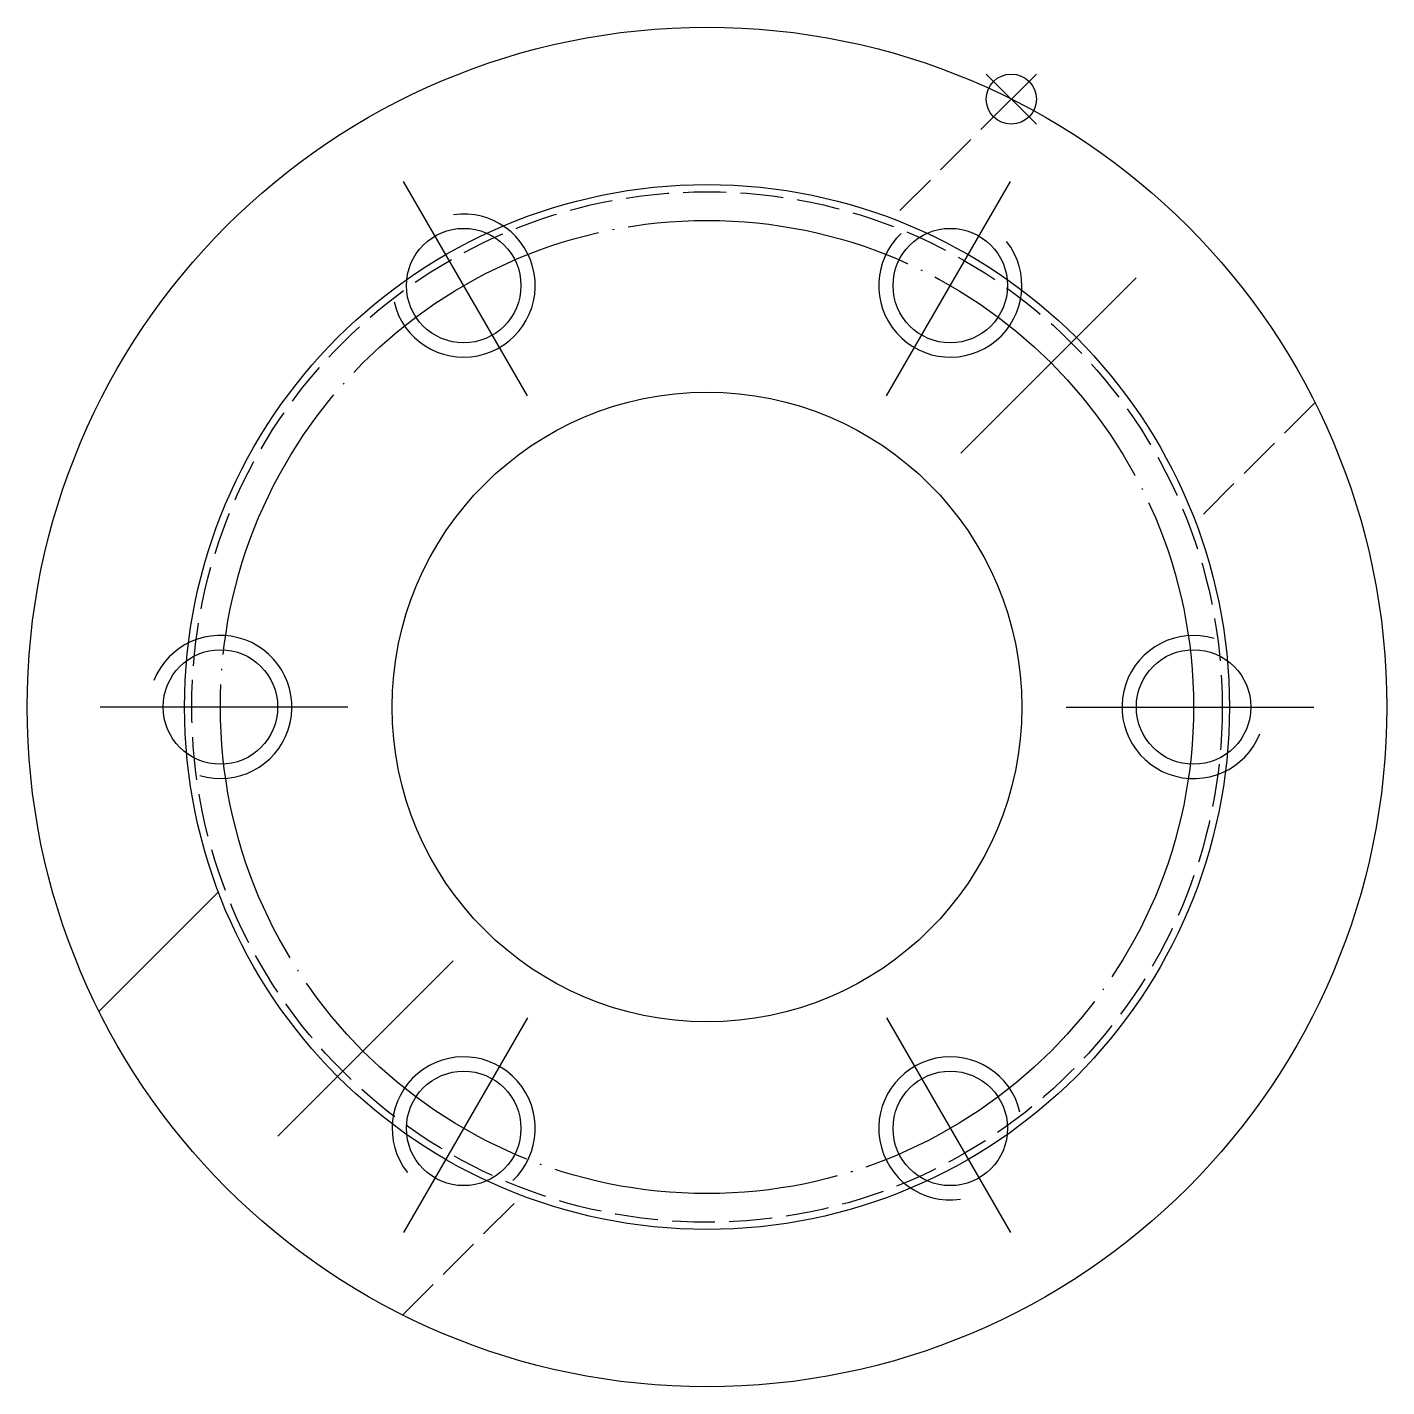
# Model space of a CAD drawing. Extents: x -47.7 to 47.3, y 922.5 to 1017.5.
import ezdxf

# ---------------------------------------------------------------- set-up
doc = ezdxf.new("R2010")
doc.units = 0
doc.header["$MEASUREMENT"] = 0
doc.linetypes.add('CENTER', pattern=[22, 20, -1, 0, -1])
doc.linetypes.add('DASHED', pattern=[4, 3, -1])
doc.layers.get('0').update_dxf_attribs({"linetype": 'CONTINUOUS'})
doc.layers.add('$PARTREF_BOM', color=7, linetype='CONTINUOUS')
doc.styles.get("Standard").update_dxf_attribs({"font": 'txt.shx', "bigfont": 'chineset.shx'})

# ---------------------------------------------------------------- blocks, each defined once
blk = doc.blocks.new('PARTREF')
at = {"layer": '$PARTREF_BOM', "color": 2}
for p, q in [((-1.75, -1.75), (1.75, 1.75)), ((-1.75, 1.75), (1.75, -1.75))]:
    blk.add_line(p, q, dxfattribs=at)
blk.add_circle((0, 0), 1.75, dxfattribs=at)
at = {"layer": '$PARTREF_BOM', "color": 2, "flags": 1}
for tag, p in [('TAG5', (-16.086, -4.95)), ('TAG10', (-5.651, -4.998)), ('TAG15', (5.594, -4.742)), ('TAG4', (-16.086, -8.95)), ('TAG9', (-5.651, -8.998)), ('TAG14', (5.594, -8.742)), ('TAG13', (5.594, -12.742)), ('TAG3', (-16.086, -12.95)), ('TAG8', (-5.651, -12.998)), ('TAG12', (5.594, -16.742)), ('TAG2', (-16.086, -16.95)), ('TAG7', (-5.651, -16.998)), ('TAG1', (-16.086, -20.95)), ('TAG6', (-5.651, -20.998)), ('TAG11', (5.594, -20.742))]:
    blk.add_attdef(tag, p, '', height=2.5, dxfattribs=at)

msp = doc.modelspace()

# ---------------------------------------------------------------- linework, layer by layer
at = {"color": 3, "linetype": 'DASHED'}
for p, q in [((21.026, 1012.437), (12.686, 1004.097)), ((42.239, 991.223), (33.899, 982.884)), ((-21.499, 927.486), (-13.159, 935.825))]:
    msp.add_line(p, q, dxfattribs=at)
at = {"color": 1, "linetype": 'CENTER'}
for p, q in [((-12.783, 991.692), (-21.436, 1006.68)), ((12.31, 991.692), (20.963, 1006.68)), ((-25.329, 969.961), (-42.635, 969.961)), ((-17.98, 952.218), (-30.217, 939.981))]:
    msp.add_line(p, q, dxfattribs=at)
at = {"color": 7, "linetype": 'CONTINUOUS'}
for p, q in [((17.506, 987.704), (29.744, 999.942)), ((24.856, 969.961), (42.162, 969.961)), ((-42.712, 948.699), (-34.372, 957.039)), ((-12.783, 948.231), (-21.436, 933.243)), ((12.31, 948.231), (20.963, 933.243))]:
    msp.add_line(p, q, dxfattribs=at)
for centre, radius in [((-0.237, 969.961), 47.5), ((-0.237, 969.961), 36.5), ((-17.237, 999.406), 4), ((16.763, 999.406), 4), ((-0.237, 969.961), 22), ((-34.237, 969.961), 4), ((33.763, 969.961), 4), ((-17.237, 940.516), 4), ((16.763, 940.516), 4)]:
    msp.add_circle(centre, radius, dxfattribs=at)
at = {"color": 3, "linetype": 'DASHED'}
msp.add_circle((-0.237, 969.961), 36, dxfattribs=at)
at = {"color": 1, "linetype": 'CENTER'}
msp.add_circle((-0.237, 969.961), 34, dxfattribs=at)
at = {"color": 7, "linetype": 'CONTINUOUS'}
for centre, start, end in [((-17.237, 999.406), 193.2245, 98.12094), ((16.763, 999.406), 133.2245, 38.12094), ((-34.237, 969.961), 253.2245, 158.12094), ((33.763, 969.961), 73.2245, 338.12094), ((-17.237, 940.516), 313.2245, 218.12094), ((16.763, 940.516), 13.2245, 278.12094)]:
    msp.add_arc(centre, 5, start, end, dxfattribs=at)

# ---------------------------------------------------------------- block references
at = {"color": 7}
msp.add_blockref('PARTREF', (21.026, 1012.437), dxfattribs=at)

doc.saveas('drawing.dxf')
